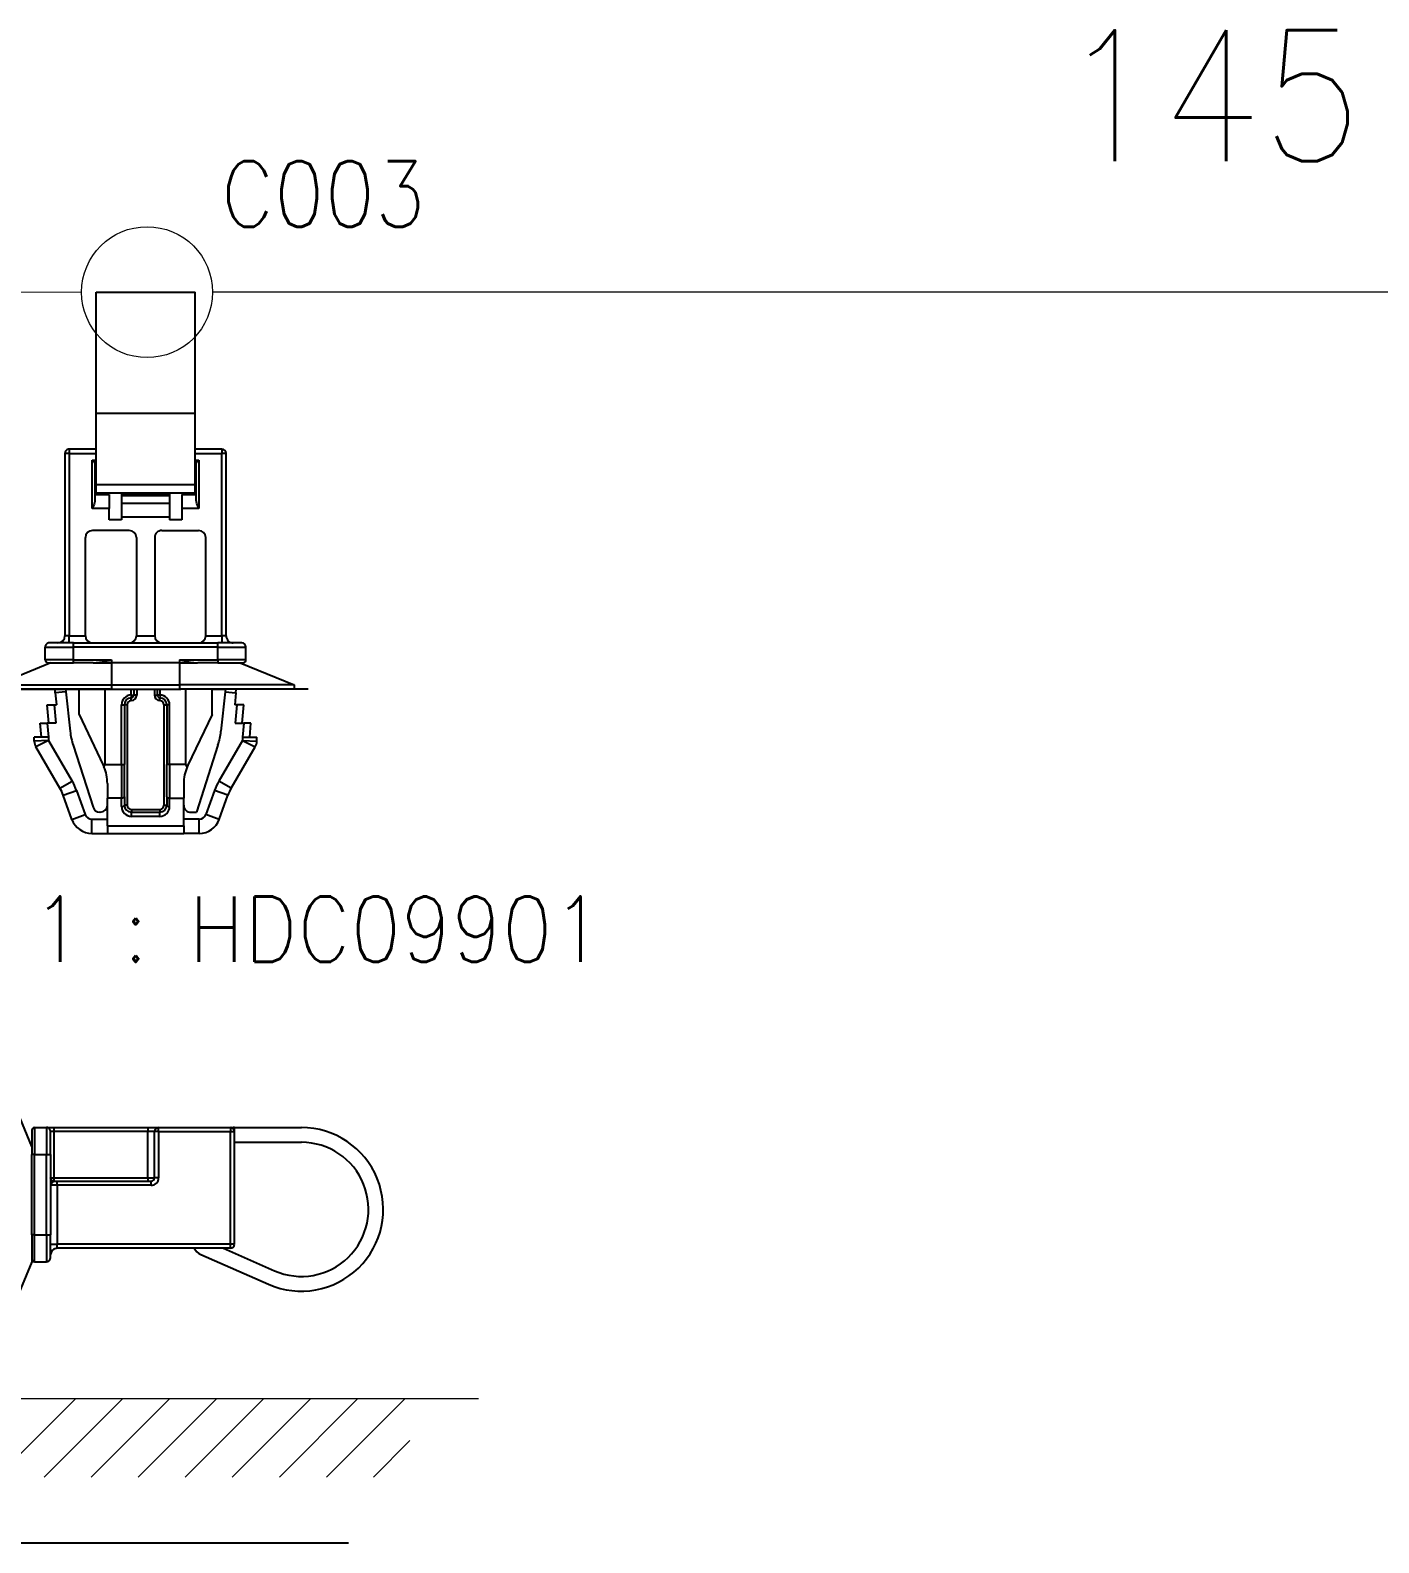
# Model space of a CAD drawing. Header units: inches. Extents: x 47316 to 59086, y 3141 to 11743.
# Drawn here: x 51783.3 to 51834.8, y 9672.9 to 9730.6 of the extents above; entities that cross this region are included whole.
import ezdxf

# ---------------------------------------------------------------- set-up
doc = ezdxf.new("R2010")
doc.units = ezdxf.units.IN
doc.header["$MEASUREMENT"] = 0
doc.styles.get("Standard").update_dxf_attribs({"font": ''})
doc.styles.get('Standard').set_extended_font_data('SimSun')
doc.linetypes.add('_VH_FELT_TAPE', pattern='A,0.4,-0.7,["FELT",Standard,S=0.3,R=0,X=-0.5,Y=-0.15],-0.7', length=1.8)

msp = doc.modelspace()

# ---------------------------------------------------------------- linework, layer by layer
at = {"color": 0, "linetype": '_VH_FELT_TAPE', "lineweight": 15, "ltscale": 5}
for p, q in [((51658.884, 9720.903), (51785.263, 9720.626)), ((51865.204, 9720.621), (51790.263, 9720.621))]:
    msp.add_line(p, q, dxfattribs=at)
at = {"color": 0, "lineweight": -3, "ltscale": 0.213993}
for p, q in [((51785.815, 9715.998), (51785.815, 9720.621)), ((51789.595, 9715.998), (51789.595, 9720.621))]:
    msp.add_line(p, q, dxfattribs=at)
at = {"color": 0, "lineweight": -3, "ltscale": 0.175}
for p, q in [((51785.815, 9720.621), (51789.595, 9720.621)), ((51785.815, 9715.998), (51789.595, 9715.998)), ((51785.815, 9713.275), (51789.595, 9713.275)), ((51785.815, 9712.953), (51789.595, 9712.953))]:
    msp.add_line(p, q, dxfattribs=at)
at = {"color": 0, "lineweight": -3, "ltscale": 0.126088}
for p, q in [((51785.815, 9713.275), (51785.815, 9715.998)), ((51789.595, 9713.275), (51789.595, 9715.998))]:
    msp.add_line(p, q, dxfattribs=at)
at = {"color": 0, "lineweight": -3, "ltscale": 0.3225}
for p, q in [((51784.627, 9714.465), (51784.627, 9707.499)), ((51784.789, 9714.465), (51784.789, 9707.499)), ((51790.621, 9707.499), (51790.621, 9714.465)), ((51790.783, 9707.499), (51790.783, 9714.465))]:
    msp.add_line(p, q, dxfattribs=at)
at = {"color": 0, "lineweight": -3, "ltscale": 0.0075}
for p, q in [((51784.789, 9714.465), (51784.627, 9714.465)), ((51784.789, 9714.627), (51784.789, 9714.465)), ((51790.621, 9714.627), (51790.621, 9714.465)), ((51790.783, 9714.465), (51790.621, 9714.465)), ((51784.789, 9707.499), (51784.627, 9707.499)), ((51790.783, 9707.499), (51790.621, 9707.499)), ((51784.951, 9707.067), (51784.951, 9707.229)), ((51790.459, 9707.067), (51790.459, 9707.229)), ((51786.409, 9705.625), (51786.409, 9705.463)), ((51789.001, 9705.625), (51789.001, 9705.463)), ((51793.375, 9705.625), (51793.375, 9705.463))]:
    msp.add_line(p, q, dxfattribs=at)
at = {"color": 0, "lineweight": -3, "ltscale": 0.047501}
for p, q in [((51785.815, 9714.627), (51784.789, 9714.627)), ((51784.789, 9714.465), (51785.815, 9714.465)), ((51790.621, 9714.627), (51789.595, 9714.627)), ((51789.595, 9714.465), (51790.621, 9714.465))]:
    msp.add_line(p, q, dxfattribs=at)
at = {"color": 0, "lineweight": -3, "ltscale": 0.006325}
for p, q in [((51785.763, 9714.111), (51785.666, 9714.207)), ((51789.647, 9714.111), (51789.743, 9714.207))]:
    msp.add_line(p, q, dxfattribs=at)
at = {"color": 0, "lineweight": -3, "ltscale": 0.08559}
for p, q in [((51785.666, 9712.359), (51785.666, 9714.207)), ((51789.743, 9714.207), (51789.743, 9712.359))]:
    msp.add_line(p, q, dxfattribs=at)
at = {"color": 0, "lineweight": -3, "ltscale": 0.006876}
for p, q in [((51785.666, 9714.207), (51785.815, 9714.207)), ((51789.595, 9714.207), (51789.743, 9714.207))]:
    msp.add_line(p, q, dxfattribs=at)
at = {"color": 0, "lineweight": -3, "ltscale": 0.002403}
for p, q in [((51785.815, 9714.111), (51785.763, 9714.111)), ((51789.647, 9714.111), (51789.595, 9714.111))]:
    msp.add_line(p, q, dxfattribs=at)
at = {"color": 0, "lineweight": -3, "ltscale": 0.065}
for p, q in [((51785.774, 9714.087), (51785.774, 9712.683)), ((51789.635, 9712.683), (51789.635, 9714.087))]:
    msp.add_line(p, q, dxfattribs=at)
at = {"color": 0, "lineweight": -3, "ltscale": 0.001875}
for p, q in [((51785.774, 9713.772), (51785.815, 9713.772)), ((51785.774, 9713.601), (51785.815, 9713.601)), ((51789.595, 9713.772), (51789.635, 9713.772)), ((51789.595, 9713.601), (51789.635, 9713.601))]:
    msp.add_line(p, q, dxfattribs=at)
at = {"color": 0, "lineweight": -3, "ltscale": 0.014919}
for p, q in [((51785.815, 9712.953), (51785.815, 9713.275)), ((51789.595, 9712.953), (51789.595, 9713.275))]:
    msp.add_line(p, q, dxfattribs=at)
at = {"color": 0, "lineweight": -3, "ltscale": 0.025}
for p, q in [((51785.774, 9712.899), (51786.314, 9712.899)), ((51786.314, 9712.899), (51786.314, 9712.359)), ((51789.095, 9712.899), (51789.095, 9712.359)), ((51789.095, 9712.899), (51789.635, 9712.899)), ((51783.998, 9703.627), (51783.458, 9703.627)), ((51791.412, 9703.627), (51791.952, 9703.627)), ((51786.787, 9701.306), (51786.247, 9701.306)), ((51788.623, 9701.306), (51789.163, 9701.306)), ((51785.656, 9699.955), (51785.656, 9700.495)), ((51789.754, 9699.955), (51789.754, 9700.495))]:
    msp.add_line(p, q, dxfattribs=at)
at = {"color": 0, "lineweight": -3, "ltscale": 0.001888}
for p, q in [((51786.787, 9712.953), (51786.787, 9712.912)), ((51788.623, 9712.953), (51788.623, 9712.912))]:
    msp.add_line(p, q, dxfattribs=at)
at = {"color": 0, "lineweight": -3, "ltscale": 0.003008}
for p, q in [((51786.787, 9712.912), (51786.787, 9712.847)), ((51788.623, 9712.912), (51788.623, 9712.847))]:
    msp.add_line(p, q, dxfattribs=at)
at = {"color": 0, "lineweight": -3, "ltscale": 0.085001}
for p, q in [((51788.623, 9712.912), (51786.787, 9712.912)), ((51788.623, 9712.847), (51786.787, 9712.847)), ((51788.623, 9712.557), (51786.787, 9712.557)), ((51788.623, 9712.026), (51786.787, 9712.026))]:
    msp.add_line(p, q, dxfattribs=at)
at = {"color": 0, "lineweight": -3, "ltscale": 0.013433}
for p, q in [((51786.787, 9712.847), (51786.787, 9712.557)), ((51788.623, 9712.847), (51788.623, 9712.557))]:
    msp.add_line(p, q, dxfattribs=at)
at = {"color": 0, "lineweight": -3, "ltscale": 0.03}
for p, q in [((51786.314, 9712.359), (51785.666, 9712.359)), ((51789.743, 9712.359), (51789.095, 9712.359))]:
    msp.add_line(p, q, dxfattribs=at)
at = {"color": 0, "lineweight": -3, "ltscale": 0.02}
for p, q in [((51786.314, 9711.927), (51786.314, 9712.359)), ((51789.095, 9712.359), (51789.095, 9711.927))]:
    msp.add_line(p, q, dxfattribs=at)
at = {"color": 0, "lineweight": -3, "ltscale": 0.024584}
for p, q in [((51786.787, 9712.557), (51786.787, 9712.026)), ((51788.623, 9712.557), (51788.623, 9712.026))]:
    msp.add_line(p, q, dxfattribs=at)
at = {"color": 0, "lineweight": -3, "ltscale": 0.064999}
for p, q in [((51787.084, 9711.522), (51785.68, 9711.522)), ((51788.326, 9711.522), (51789.73, 9711.522))]:
    msp.add_line(p, q, dxfattribs=at)
at = {"color": 0, "lineweight": -3, "ltscale": 0.021875}
for p, q in [((51786.787, 9711.927), (51786.314, 9711.927)), ((51789.095, 9711.927), (51788.623, 9711.927))]:
    msp.add_line(p, q, dxfattribs=at)
at = {"color": 0, "lineweight": -3, "ltscale": 0.004588}
for p, q in [((51786.787, 9712.026), (51786.787, 9711.927)), ((51788.623, 9712.026), (51788.623, 9711.927))]:
    msp.add_line(p, q, dxfattribs=at)
at = {"color": 0, "lineweight": -3, "ltscale": 0.17375}
for p, q in [((51785.41, 9707.499), (51785.41, 9711.252)), ((51787.354, 9711.252), (51787.354, 9707.499)), ((51788.056, 9711.252), (51788.056, 9707.499)), ((51790, 9707.499), (51790, 9711.252))]:
    msp.add_line(p, q, dxfattribs=at)
at = {"color": 0, "lineweight": -3, "ltscale": 0.028751}
for p, q in [((51784.789, 9707.499), (51785.41, 9707.499)), ((51790, 9707.499), (51790.621, 9707.499))]:
    msp.add_line(p, q, dxfattribs=at)
at = {"color": 0, "lineweight": -3, "ltscale": 0.0125}
for p, q in [((51784.789, 9707.229), (51784.789, 9707.499)), ((51790.621, 9707.499), (51790.621, 9707.229))]:
    msp.add_line(p, q, dxfattribs=at)
at = {"color": 0, "lineweight": -3, "ltscale": 0.032501}
msp.add_line((51787.354, 9707.499), (51788.056, 9707.499), dxfattribs=at)
at = {"color": 0, "lineweight": -3, "ltscale": 0.05}
for p, q in [((51783.871, 9707.067), (51784.951, 9707.067)), ((51790.459, 9707.067), (51791.539, 9707.067)), ((51784.951, 9706.581), (51783.871, 9706.581)), ((51791.539, 9706.581), (51790.459, 9706.581)), ((51787.165, 9700.873), (51788.245, 9700.873)), ((51787.165, 9700.765), (51788.245, 9700.765)), ((51788.245, 9700.606), (51787.165, 9700.606))]:
    msp.add_line(p, q, dxfattribs=at)
at = {"color": 0, "lineweight": -3, "ltscale": 0.022501}
for p, q in [((51783.871, 9706.581), (51783.871, 9707.067)), ((51784.951, 9706.581), (51784.951, 9707.067)), ((51790.459, 9706.581), (51790.459, 9707.067)), ((51791.539, 9706.581), (51791.539, 9707.067))]:
    msp.add_line(p, q, dxfattribs=at)
at = {"color": 0, "lineweight": -3, "ltscale": 0.0425}
for p, q in [((51784.951, 9707.229), (51784.033, 9707.229)), ((51791.377, 9707.229), (51790.459, 9707.229))]:
    msp.add_line(p, q, dxfattribs=at)
at = {"color": 0, "lineweight": -3, "ltscale": 0.254999}
for p, q in [((51784.951, 9707.229), (51790.459, 9707.229)), ((51790.459, 9707.067), (51784.951, 9707.067))]:
    msp.add_line(p, q, dxfattribs=at)
at = {"color": 0, "lineweight": -3, "ltscale": 0.102777}
for p, q in [((51784.087, 9706.473), (51782.035, 9705.625)), ((51791.323, 9706.473), (51793.375, 9705.625))]:
    msp.add_line(p, q, dxfattribs=at)
at = {"color": 0, "lineweight": -3, "ltscale": 0.045001}
for p, q in [((51783.979, 9706.473), (51784.951, 9706.473)), ((51790.459, 9706.473), (51791.431, 9706.473))]:
    msp.add_line(p, q, dxfattribs=at)
at = {"color": 0, "lineweight": -3, "ltscale": 0.067499}
for p, q in [((51784.951, 9706.581), (51786.409, 9706.581)), ((51789.001, 9706.581), (51790.459, 9706.581))]:
    msp.add_line(p, q, dxfattribs=at)
at = {"color": 0, "lineweight": -3, "ltscale": 0.005}
for p, q in [((51784.951, 9706.473), (51784.951, 9706.581)), ((51786.409, 9706.581), (51786.409, 9706.473)), ((51789.001, 9706.581), (51789.001, 9706.473)), ((51790.459, 9706.581), (51790.459, 9706.473)), ((51787.151, 9705.24), (51787.259, 9705.24)), ((51787.151, 9705.24), (51787.155, 9705.133)), ((51787.159, 9705.025), (51787.155, 9705.133)), ((51787.367, 9705.24), (51787.259, 9705.24)), ((51788.042, 9705.24), (51788.15, 9705.24)), ((51788.258, 9705.24), (51788.15, 9705.24)), ((51788.251, 9705.025), (51788.255, 9705.133)), ((51788.258, 9705.24), (51788.255, 9705.133)), ((51786.787, 9704.863), (51786.895, 9704.863)), ((51787.003, 9704.863), (51786.895, 9704.863)), ((51788.407, 9704.863), (51788.515, 9704.863)), ((51788.623, 9704.863), (51788.515, 9704.863)), ((51786.787, 9702.581), (51786.895, 9702.581)), ((51788.623, 9702.581), (51788.515, 9702.581)), ((51787.003, 9701.035), (51786.895, 9701.035)), ((51787.165, 9700.873), (51787.165, 9700.765)), ((51788.245, 9700.873), (51788.245, 9700.765)), ((51788.407, 9701.035), (51788.515, 9701.035))]:
    msp.add_line(p, q, dxfattribs=at)
at = {"color": 0, "lineweight": -3, "ltscale": 0.035016}
msp.add_line((51785.707, 9706.473), (51784.951, 9706.473), dxfattribs=at)
at = {"color": 0, "lineweight": -3, "ltscale": 0.032477}
msp.add_line((51785.707, 9706.473), (51786.409, 9706.473), dxfattribs=at)
at = {"color": 0, "lineweight": -3, "ltscale": 0.004885}
msp.add_line((51785.954, 9706.493), (51786.059, 9706.51), dxfattribs=at)
at = {"color": 0, "lineweight": -3, "ltscale": 0.120001}
for p, q in [((51789.001, 9706.473), (51786.409, 9706.473)), ((51786.409, 9705.625), (51789.001, 9705.625)), ((51786.409, 9705.463), (51789.001, 9705.463))]:
    msp.add_line(p, q, dxfattribs=at)
at = {"color": 0, "lineweight": -3, "ltscale": 0.039266}
msp.add_line((51786.409, 9706.473), (51786.409, 9705.625), dxfattribs=at)
at = {"color": 0, "lineweight": -3, "ltscale": 0.031544}
msp.add_line((51789.001, 9706.473), (51789.682, 9706.473), dxfattribs=at)
at = {"color": 0, "lineweight": -3, "ltscale": 0.039263}
msp.add_line((51789.001, 9706.473), (51789.001, 9705.625), dxfattribs=at)
at = {"color": 0, "lineweight": -3, "ltscale": 0.034947}
msp.add_line((51790.459, 9706.473), (51789.704, 9706.473), dxfattribs=at)
at = {"color": 0, "lineweight": -3, "ltscale": 0.224985}
for p, q in [((51786.355, 9705.463), (51781.495, 9705.463)), ((51793.915, 9705.463), (51789.055, 9705.463))]:
    msp.add_line(p, q, dxfattribs=at)
at = {"color": 0, "lineweight": -3, "ltscale": 0.202499}
for p, q in [((51782.035, 9705.625), (51786.409, 9705.625)), ((51782.035, 9705.463), (51786.409, 9705.463)), ((51793.375, 9705.625), (51789.001, 9705.625)), ((51793.375, 9705.463), (51789.001, 9705.463))]:
    msp.add_line(p, q, dxfattribs=at)
at = {"color": 0, "lineweight": -3, "ltscale": 0.006246}
for p, q in [((51784.26, 9705.328), (51784.249, 9705.463)), ((51791.149, 9705.328), (51791.161, 9705.463))]:
    msp.add_line(p, q, dxfattribs=at)
at = {"color": 0, "lineweight": -3, "ltscale": 0.018793}
for p, q in [((51784.665, 9705.36), (51784.26, 9705.328)), ((51790.745, 9705.36), (51791.149, 9705.328))]:
    msp.add_line(p, q, dxfattribs=at)
at = {"color": 0, "lineweight": -3, "ltscale": 0.02136}
for p, q in [((51784.26, 9705.328), (51784.301, 9704.869)), ((51791.149, 9705.328), (51791.109, 9704.869))]:
    msp.add_line(p, q, dxfattribs=at)
at = {"color": 0, "lineweight": -3, "ltscale": 0.004774}
for p, q in [((51784.654, 9705.463), (51784.665, 9705.36)), ((51790.756, 9705.463), (51790.745, 9705.36))]:
    msp.add_line(p, q, dxfattribs=at)
at = {"color": 0, "lineweight": -3, "ltscale": 0.02375}
for p, q in [((51784.654, 9705.463), (51785.167, 9705.463)), ((51784.654, 9705.463), (51785.167, 9705.463)), ((51790.756, 9705.463), (51790.243, 9705.463)), ((51790.243, 9705.463), (51790.756, 9705.463))]:
    msp.add_line(p, q, dxfattribs=at)
at = {"color": 0, "lineweight": -3, "ltscale": 0.070051}
for p, q in [((51784.665, 9705.36), (51784.828, 9703.856)), ((51790.745, 9705.36), (51790.582, 9703.856))]:
    msp.add_line(p, q, dxfattribs=at)
at = {"color": 0, "lineweight": -3, "ltscale": 0.045}
for p, q in [((51785.167, 9704.491), (51785.167, 9705.463)), ((51790.243, 9704.491), (51790.243, 9705.463))]:
    msp.add_line(p, q, dxfattribs=at)
at = {"color": 0, "lineweight": -3, "ltscale": 0.133392}
for p, q in [((51786.166, 9702.581), (51786.166, 9705.463)), ((51789.243, 9702.581), (51789.243, 9705.463))]:
    msp.add_line(p, q, dxfattribs=at)
at = {"color": 0, "lineweight": -3, "ltscale": 0.125}
msp.add_line((51786.355, 9705.463), (51789.055, 9705.463), dxfattribs=at)
at = {"color": 0, "lineweight": -3, "ltscale": 0.010281}
for p, q in [((51787.151, 9705.24), (51787.151, 9705.463)), ((51787.259, 9705.463), (51787.259, 9705.24)), ((51787.367, 9705.463), (51787.367, 9705.24)), ((51788.042, 9705.463), (51788.042, 9705.24)), ((51788.15, 9705.463), (51788.15, 9705.24)), ((51788.258, 9705.24), (51788.258, 9705.463))]:
    msp.add_line(p, q, dxfattribs=at)
at = {"color": 0, "lineweight": -3, "ltscale": 0.012549}
for p, q in [((51783.951, 9704.869), (51784.222, 9704.869)), ((51791.459, 9704.869), (51791.188, 9704.869))]:
    msp.add_line(p, q, dxfattribs=at)
at = {"color": 0, "lineweight": -3, "ltscale": 0.032624}
for p, q in [((51784.013, 9704.167), (51783.951, 9704.869)), ((51784.222, 9704.869), (51784.284, 9704.167)), ((51791.188, 9704.869), (51791.126, 9704.167)), ((51791.397, 9704.167), (51791.459, 9704.869))]:
    msp.add_line(p, q, dxfattribs=at)
at = {"color": 0, "lineweight": -3, "ltscale": 0.003627}
for p, q in [((51784.222, 9704.869), (51784.301, 9704.869)), ((51791.188, 9704.869), (51791.109, 9704.869))]:
    msp.add_line(p, q, dxfattribs=at)
at = {"color": 0, "lineweight": -3, "ltscale": 0.105621}
for p, q in [((51786.787, 9702.581), (51786.787, 9704.863)), ((51786.895, 9704.863), (51786.895, 9702.581)), ((51788.515, 9704.863), (51788.515, 9702.581)), ((51788.623, 9702.581), (51788.623, 9704.863))]:
    msp.add_line(p, q, dxfattribs=at)
at = {"color": 0, "lineweight": -3, "ltscale": 0.17723}
for p, q in [((51787.003, 9704.863), (51787.003, 9701.035)), ((51788.407, 9704.863), (51788.407, 9701.035))]:
    msp.add_line(p, q, dxfattribs=at)
at = {"color": 0, "lineweight": -3, "ltscale": 0.012547}
for p, q in [((51783.681, 9704.167), (51783.952, 9704.167)), ((51791.728, 9704.167), (51791.457, 9704.167))]:
    msp.add_line(p, q, dxfattribs=at)
at = {"color": 0, "lineweight": -3, "ltscale": 0.025095}
for p, q in [((51783.729, 9703.627), (51783.681, 9704.167)), ((51783.952, 9704.167), (51784, 9703.627)), ((51791.457, 9704.167), (51791.41, 9703.627)), ((51791.681, 9703.627), (51791.728, 9704.167))]:
    msp.add_line(p, q, dxfattribs=at)
at = {"color": 0, "lineweight": -3, "ltscale": 0.015334}
for p, q in [((51784.284, 9704.167), (51783.952, 9704.167)), ((51791.126, 9704.167), (51791.457, 9704.167))]:
    msp.add_line(p, q, dxfattribs=at)
at = {"color": 0, "lineweight": -3, "ltscale": 0.099102}
for p, q in [((51785.167, 9704.491), (51786.089, 9702.559)), ((51790.243, 9704.491), (51789.321, 9702.559))]:
    msp.add_line(p, q, dxfattribs=at)
at = {"color": 0, "lineweight": -3, "ltscale": 0.007086}
for p, q in [((51783.458, 9703.473), (51783.458, 9703.627)), ((51791.952, 9703.473), (51791.952, 9703.627))]:
    msp.add_line(p, q, dxfattribs=at)
at = {"color": 0, "lineweight": -3, "ltscale": 0.025037}
for p, q in [((51783.998, 9703.503), (51783.458, 9703.473)), ((51783.998, 9703.503), (51783.517, 9703.256)), ((51791.412, 9703.503), (51791.893, 9703.256)), ((51791.412, 9703.503), (51791.952, 9703.473))]:
    msp.add_line(p, q, dxfattribs=at)
at = {"color": 0, "lineweight": -3, "ltscale": 7.17163e-05}
for p, q in [((51784, 9703.627), (51783.998, 9703.627)), ((51791.41, 9703.627), (51791.412, 9703.627))]:
    msp.add_line(p, q, dxfattribs=at)
at = {"color": 0, "lineweight": -3, "ltscale": 0.005732}
for p, q in [((51783.998, 9703.627), (51783.998, 9703.503)), ((51791.412, 9703.627), (51791.412, 9703.503))]:
    msp.add_line(p, q, dxfattribs=at)
at = {"color": 0, "lineweight": -3, "ltscale": 0.082939}
for p, q in [((51783.998, 9703.503), (51784.902, 9701.956)), ((51791.412, 9703.503), (51790.508, 9701.956))]:
    msp.add_line(p, q, dxfattribs=at)
at = {"color": 0, "lineweight": -3, "ltscale": 0.084292}
for p, q in [((51784.436, 9701.684), (51783.517, 9703.256)), ((51790.974, 9701.684), (51791.893, 9703.256))]:
    msp.add_line(p, q, dxfattribs=at)
at = {"color": 0, "lineweight": -3, "ltscale": 0.11525}
msp.add_line((51784.941, 9703.323), (51785.701, 9700.952), dxfattribs=at)
at = {"color": 0, "lineweight": -3, "ltscale": 0.124371}
msp.add_line((51790.469, 9703.323), (51789.649, 9700.765), dxfattribs=at)
at = {"color": 0, "lineweight": -3, "ltscale": 0.002931}
for p, q in [((51786.089, 9702.559), (51786.115, 9702.501)), ((51789.321, 9702.559), (51789.295, 9702.501))]:
    msp.add_line(p, q, dxfattribs=at)
at = {"color": 0, "lineweight": -3, "ltscale": 0.004412}
for p, q in [((51786.115, 9702.501), (51786.166, 9702.581)), ((51789.295, 9702.501), (51789.243, 9702.581))]:
    msp.add_line(p, q, dxfattribs=at)
at = {"color": 0, "lineweight": -3, "ltscale": 0.028725}
for p, q in [((51786.166, 9702.581), (51786.787, 9702.581)), ((51789.243, 9702.581), (51788.623, 9702.581))]:
    msp.add_line(p, q, dxfattribs=at)
at = {"color": 0, "lineweight": -3, "ltscale": 0.059028}
for p, q in [((51786.787, 9702.581), (51786.787, 9701.306)), ((51788.623, 9702.581), (51788.623, 9701.306))]:
    msp.add_line(p, q, dxfattribs=at)
at = {"color": 0, "lineweight": -3, "ltscale": 0.056667}
for p, q in [((51786.895, 9701.357), (51786.895, 9702.581)), ((51788.515, 9701.357), (51788.515, 9702.581))]:
    msp.add_line(p, q, dxfattribs=at)
at = {"color": 0, "lineweight": -3, "ltscale": 0.025001}
for p, q in [((51784.436, 9701.684), (51784.902, 9701.956)), ((51790.974, 9701.684), (51790.508, 9701.956)), ((51784.561, 9701.414), (51785.07, 9701.597)), ((51790.848, 9701.414), (51790.34, 9701.597))]:
    msp.add_line(p, q, dxfattribs=at)
at = {"color": 0, "lineweight": -3, "ltscale": 0.025677}
for p, q in [((51786.247, 9701.861), (51786.247, 9701.306)), ((51789.163, 9701.861), (51789.163, 9701.306))]:
    msp.add_line(p, q, dxfattribs=at)
at = {"color": 0, "lineweight": -3, "ltscale": 0.045435}
for p, q in [((51784.893, 9700.491), (51784.561, 9701.414)), ((51785.07, 9701.597), (51785.401, 9700.673)), ((51790.34, 9701.597), (51790.008, 9700.673)), ((51790.517, 9700.491), (51790.848, 9701.414))]:
    msp.add_line(p, q, dxfattribs=at)
at = {"color": 0, "lineweight": -3, "ltscale": 0.049386}
for p, q in [((51786.247, 9700.24), (51786.247, 9701.306)), ((51789.163, 9700.24), (51789.163, 9701.306))]:
    msp.add_line(p, q, dxfattribs=at)
at = {"color": 0, "lineweight": -3, "ltscale": 0.014941}
for p, q in [((51786.787, 9700.984), (51786.787, 9701.306)), ((51788.623, 9700.984), (51788.623, 9701.306))]:
    msp.add_line(p, q, dxfattribs=at)
at = {"color": 0, "lineweight": -3, "ltscale": 0.014942}
for p, q in [((51786.895, 9701.357), (51786.895, 9701.035)), ((51788.515, 9701.357), (51788.515, 9701.035))]:
    msp.add_line(p, q, dxfattribs=at)
at = {"color": 0, "lineweight": -3, "ltscale": 0.024999}
for p, q in [((51784.893, 9700.491), (51785.401, 9700.673)), ((51790.517, 9700.491), (51790.008, 9700.673))]:
    msp.add_line(p, q, dxfattribs=at)
at = {"color": 0, "lineweight": -3, "ltscale": 0.000878906}
msp.add_line((51785.977, 9700.765), (51785.958, 9700.765), dxfattribs=at)
at = {"color": 0, "lineweight": -3, "ltscale": 0.007361}
for p, q in [((51787.165, 9700.606), (51787.165, 9700.765)), ((51788.245, 9700.606), (51788.245, 9700.765))]:
    msp.add_line(p, q, dxfattribs=at)
at = {"color": 0, "lineweight": -3, "ltscale": 0.009999}
msp.add_line((51789.433, 9700.765), (51789.649, 9700.765), dxfattribs=at)
at = {"color": 0, "lineweight": -3, "ltscale": 0.027379}
for p, q in [((51785.656, 9700.495), (51786.247, 9700.495)), ((51785.656, 9699.955), (51786.247, 9699.955)), ((51789.754, 9700.495), (51789.163, 9700.495)), ((51789.754, 9699.955), (51789.163, 9699.955))]:
    msp.add_line(p, q, dxfattribs=at)
at = {"color": 0, "lineweight": -3, "ltscale": 0.135001}
for p, q in [((51786.247, 9700.24), (51789.163, 9700.24)), ((51786.247, 9699.955), (51789.163, 9699.955))]:
    msp.add_line(p, q, dxfattribs=at)
at = {"color": 0, "lineweight": -3, "ltscale": 0.013195}
for p, q in [((51786.247, 9700.24), (51786.247, 9699.955)), ((51789.163, 9700.24), (51789.163, 9699.955))]:
    msp.add_line(p, q, dxfattribs=at)
at = {"lineweight": -3, "ltscale": 0.102775}
msp.add_line((51783.364, 9688.008), (51782.56, 9689.953), dxfattribs=at)
at = {"lineweight": -3, "ltscale": 0.045}
for p, q in [((51783.364, 9688.622), (51783.364, 9687.7)), ((51783.364, 9684.628), (51783.364, 9683.707))]:
    msp.add_line(p, q, dxfattribs=at)
at = {"lineweight": -3, "ltscale": 0.05}
for p, q in [((51783.466, 9688.724), (51783.466, 9687.7)), ((51783.927, 9688.724), (51783.927, 9687.7)), ((51783.466, 9683.604), (51783.466, 9684.628)), ((51783.927, 9684.628), (51783.927, 9683.604))]:
    msp.add_line(p, q, dxfattribs=at)
at = {"lineweight": -3, "ltscale": 0.022501}
for p, q in [((51783.466, 9688.724), (51783.927, 9688.724)), ((51783.466, 9687.7), (51783.927, 9687.7)), ((51783.466, 9684.628), (51783.927, 9684.628)), ((51783.466, 9683.604), (51783.927, 9683.604))]:
    msp.add_line(p, q, dxfattribs=at)
at = {"lineweight": -3, "ltscale": 0.01375}
msp.add_line((51783.927, 9688.724), (51784.209, 9688.724), dxfattribs=at)
at = {"lineweight": -3, "ltscale": 0.0425}
for p, q in [((51784.081, 9687.7), (51784.081, 9688.571)), ((51784.081, 9683.758), (51784.081, 9684.628))]:
    msp.add_line(p, q, dxfattribs=at)
at = {"lineweight": -3, "ltscale": 0.00625}
for p, q in [((51784.209, 9688.571), (51784.081, 9688.571)), ((51784.081, 9686.804), (51784.209, 9686.804)), ((51784.209, 9686.804), (51784.209, 9686.676)), ((51784.209, 9686.676), (51784.337, 9686.676)), ((51787.793, 9686.804), (51787.793, 9686.676))]:
    msp.add_line(p, q, dxfattribs=at)
at = {"lineweight": -3, "ltscale": 0.175}
for p, q in [((51784.209, 9688.724), (51787.793, 9688.724)), ((51787.793, 9688.571), (51784.209, 9688.571)), ((51784.209, 9686.804), (51787.793, 9686.804)), ((51784.337, 9686.676), (51787.921, 9686.676)), ((51787.921, 9686.523), (51784.337, 9686.523))]:
    msp.add_line(p, q, dxfattribs=at)
at = {"lineweight": -3, "ltscale": 0.0075}
for p, q in [((51784.209, 9688.724), (51784.209, 9688.571)), ((51787.793, 9688.724), (51787.793, 9688.571)), ((51788.202, 9688.571), (51788.049, 9688.571)), ((51788.202, 9688.571), (51788.202, 9688.724)), ((51790.942, 9688.724), (51790.942, 9688.571)), ((51790.942, 9688.571), (51791.095, 9688.571)), ((51783.927, 9687.7), (51784.081, 9687.7)), ((51784.337, 9686.523), (51784.337, 9686.676)), ((51787.921, 9686.523), (51787.921, 9686.676)), ((51788.202, 9686.804), (51788.049, 9686.804)), ((51783.927, 9684.628), (51784.081, 9684.628)), ((51784.337, 9684.116), (51784.337, 9684.27)), ((51790.942, 9684.116), (51790.942, 9684.27)), ((51791.095, 9684.27), (51790.942, 9684.27))]:
    msp.add_line(p, q, dxfattribs=at)
at = {"lineweight": -3, "ltscale": 0.08625}
for p, q in [((51784.209, 9688.571), (51784.209, 9686.804)), ((51787.793, 9686.804), (51787.793, 9688.571)), ((51788.049, 9686.804), (51788.049, 9688.571)), ((51788.202, 9688.571), (51788.202, 9686.804))]:
    msp.add_line(p, q, dxfattribs=at)
at = {"lineweight": -3, "ltscale": 0.02}
msp.add_line((51787.793, 9688.724), (51788.202, 9688.724), dxfattribs=at)
at = {"lineweight": -3, "ltscale": 0.0125}
for p, q in [((51788.049, 9688.571), (51787.793, 9688.571)), ((51787.793, 9686.804), (51788.049, 9686.804)), ((51784.337, 9686.523), (51784.081, 9686.523)), ((51784.081, 9684.27), (51784.337, 9684.27))]:
    msp.add_line(p, q, dxfattribs=at)
at = {"lineweight": -3, "ltscale": 0.13375}
for p, q in [((51788.202, 9688.724), (51790.942, 9688.724)), ((51788.202, 9688.571), (51790.942, 9688.571))]:
    msp.add_line(p, q, dxfattribs=at)
at = {"lineweight": -3, "ltscale": 0.001345}
msp.add_line((51790.942, 9688.724), (51790.969, 9688.724), dxfattribs=at)
at = {"lineweight": -3, "ltscale": 0.210001}
msp.add_line((51790.942, 9684.27), (51790.942, 9688.571), dxfattribs=at)
at = {"lineweight": -3, "ltscale": 0.005579}
msp.add_line((51791.095, 9688.644), (51791.095, 9688.758), dxfattribs=at)
at = {"lineweight": -3, "ltscale": 0.125}
for p, q in [((51791.095, 9688.724), (51793.655, 9688.724)), ((51791.095, 9688.161), (51793.655, 9688.161))]:
    msp.add_line(p, q, dxfattribs=at)
at = {"lineweight": -3, "ltscale": 0.003563}
msp.add_line((51791.095, 9688.571), (51791.095, 9688.644), dxfattribs=at)
at = {"lineweight": -3, "ltscale": 0.208965}
msp.add_line((51791.095, 9684.291), (51791.095, 9688.571), dxfattribs=at)
at = {"lineweight": -3, "ltscale": 0.15}
for p, q in [((51783.364, 9684.628), (51783.364, 9687.7)), ((51783.466, 9684.628), (51783.466, 9687.7)), ((51783.927, 9684.628), (51783.927, 9687.7)), ((51784.081, 9687.7), (51784.081, 9684.628))]:
    msp.add_line(p, q, dxfattribs=at)
at = {"lineweight": -3, "ltscale": 0.005}
for p, q in [((51783.466, 9687.7), (51783.364, 9687.7)), ((51783.466, 9684.628), (51783.364, 9684.628)), ((51783.466, 9683.604), (51783.364, 9683.604))]:
    msp.add_line(p, q, dxfattribs=at)
at = {"lineweight": -3, "ltscale": 2.74658e-05}
msp.add_line((51784.081, 9686.788), (51784.081, 9686.788), dxfattribs=at)
msp.add_line((51784.081, 9686.788), (51784.081, 9686.788), dxfattribs=at)
msp.add_line((51784.081, 9686.788), (51784.081, 9686.788), dxfattribs=at)
at = {"lineweight": -3, "ltscale": 0.003308}
msp.add_line((51784.174, 9686.651), (51784.126, 9686.603), dxfattribs=at)
at = {"lineweight": -3, "ltscale": 0.110001}
msp.add_line((51784.337, 9686.523), (51784.337, 9684.27), dxfattribs=at)
at = {"lineweight": -3, "ltscale": 0.3225}
for p, q in [((51790.942, 9684.27), (51784.337, 9684.27)), ((51790.942, 9684.116), (51784.337, 9684.116))]:
    msp.add_line(p, q, dxfattribs=at)
at = {"lineweight": -3, "ltscale": 0.137786}
msp.add_line((51789.813, 9683.881), (51792.396, 9682.743), dxfattribs=at)
at = {"lineweight": -3, "ltscale": 0.103879}
msp.add_line((51790.676, 9684.116), (51792.623, 9683.258), dxfattribs=at)
at = {"lineweight": -3, "ltscale": 9.00947e-05}
msp.add_line((51791.094, 9684.29), (51791.095, 9684.291), dxfattribs=at)
at = {"lineweight": -3, "ltscale": 0.000974045}
msp.add_line((51791.095, 9684.27), (51791.094, 9684.29), dxfattribs=at)
at = {"lineweight": -3, "ltscale": 0.102785}
msp.add_line((51783.364, 9683.604), (51782.56, 9681.659), dxfattribs=at)
at = {"lineweight": -3, "ltscale": 0.005023}
msp.add_line((51783.364, 9683.707), (51783.364, 9683.604), dxfattribs=at)
at = {"color": 0, "lineweight": 15}
for p, q in [((51774.529, 9678.386, 0), (51800.421, 9678.386, 0)), ((51782.035, 9675.383, 0), (51785.039, 9678.386, 0)), ((51783.831, 9675.383, 0), (51786.835, 9678.386, 0)), ((51785.627, 9675.383, 0), (51788.631, 9678.386, 0)), ((51787.423, 9675.383, 0), (51790.427, 9678.386, 0)), ((51789.219, 9675.383, 0), (51792.223, 9678.386, 0)), ((51791.015, 9675.383, 0), (51794.019, 9678.386, 0)), ((51792.812, 9675.383, 0), (51795.815, 9678.386, 0)), ((51794.608, 9675.383, 0), (51797.611, 9678.386, 0)), ((51796.404, 9675.383, 0), (51797.8, 9676.779, 0))]:
    msp.add_line(p, q, dxfattribs=at)
msp.add_line((51780.507, 9672.873), (51795.454, 9672.873))
at = {"color": 0, "lineweight": -3}
for points in [[(51785.774, 9712.683), (51785.769, 9712.632), (51785.737, 9712.525), (51785.666, 9712.359)], [(51789.743, 9712.359), (51789.661, 9712.558), (51789.635, 9712.683)], [(51789.001, 9706.581), (51789.412, 9706.499), (51789.682, 9706.473)]]:
    msp.add_lwpolyline(points, dxfattribs=at)
at = {"lineweight": -3}
for points in [[(51784.081, 9686.788), (51784.081, 9686.8), (51784.081, 9686.8), (51784.081, 9686.8), (51784.082, 9686.792), (51784.088, 9686.76)], [(51784.209, 9686.676), (51784.206, 9686.676), (51784.199, 9686.673), (51784.174, 9686.651)], [(51784.126, 9686.603), (51784.088, 9686.551), (51784.081, 9686.523)]]:
    msp.add_lwpolyline(points, dxfattribs=at)
at = {"color": 0, "linetype": 'Continuous', "lineweight": 15}
msp.add_circle((51787.763, 9720.621), 2.5, dxfattribs=at)
at = {"color": 0, "lineweight": -3}
for centre, radius, start, end in [((51784.789, 9714.465), 0.162, 90, 180.00001), ((51790.621, 9714.465), 0.162, 0, 90), ((51785.74, 9714.085), 0.0345, 2.94731, 48.42153), ((51789.67, 9714.085), 0.0345, 131.5785, 177.05266), ((51785.68, 9711.252), 0.27, 90, 179.99999), ((51787.084, 9711.252), 0.27, 0, 90), ((51788.326, 9711.252), 0.27, 90, 180.00001), ((51789.73, 9711.252), 0.27, 360, 90), ((51784.357, 9707.499), 0.27, 270, 0), ((51785.68, 9707.499), 0.27, 180.00001, 270), ((51787.084, 9707.499), 0.27, 270, 0), ((51788.326, 9707.499), 0.27, 180.00001, 270), ((51789.73, 9707.499), 0.27, 270, 0), ((51791.053, 9707.499), 0.27, 179.99999, 270), ((51784.033, 9707.067), 0.162, 90, 180.00001), ((51791.377, 9707.067), 0.162, 0, 90), ((51783.979, 9706.581), 0.108, 179.99999, 270), ((51785.685, 9708.226), 1.754, 270.72366, 278.82432), ((51784.223, 9716.421), 10.08, 280.49008, 282.5221), ((51791.431, 9706.581), 0.108, 270, 0), ((51787.165, 9704.863), 0.378, 92.04672, 180.00001), ((51787.165, 9704.863), 0.27, 92.04672, 179.99999), ((51787.151, 9705.24), 0.108, 272.04671, 0), ((51787.151, 9705.24), 0.216, 272.04672, 360), ((51788.258, 9705.24), 0.216, 179.99955, 267.95425), ((51788.258, 9705.24), 0.108, 179.99999, 267.95328), ((51788.245, 9704.863), 0.27, 0, 87.95329), ((51788.245, 9704.863), 0.378, 0, 87.95329), ((51787.165, 9704.863), 0.162, 92.04672, 179.99999), ((51788.245, 9704.863), 0.162, 360, 87.95329), ((51783.89, 9703.473), 0.432, 179.99999, 210.2953), ((51787.512, 9704.147), 2.7, 186.18714, 197.76717), ((51787.897, 9704.147), 2.7, 342.23283, 353.81287), ((51791.52, 9703.473), 0.432, 329.70471, 0), ((51784.627, 9701.861), 1.62, 0, 23.27462), ((51790.783, 9701.861), 1.62, 156.72538, 180.00001), ((51783.037, 9700.866), 1.62, 19.76717, 30.29529), ((51783.037, 9700.866), 2.16, 19.76717, 30.29529), ((51792.373, 9700.866), 2.16, 149.7047, 160.23284), ((51792.373, 9700.866), 1.62, 149.7047, 160.23284), ((51785.656, 9700.765), 0.27, 199.76716, 270), ((51785.958, 9701.035), 0.27, 197.76717, 270), ((51785.977, 9701.035), 0.27, 270, 0), ((51787.169, 9700.988), 0.382, 180.59732, 269.40268), ((51787.165, 9701.035), 0.27, 180.00001, 270), ((51787.165, 9701.035), 0.162, 180.00001, 270), ((51788.245, 9701.035), 0.162, 270, 0), ((51788.245, 9701.035), 0.27, 270, 360), ((51788.245, 9700.984), 0.378, 270.00011, 359.9998), ((51789.433, 9701.035), 0.27, 179.99999, 270), ((51789.754, 9700.765), 0.27, 269.99966, 340.23297), ((51785.656, 9700.765), 0.81, 199.76716, 270), ((51789.754, 9700.765), 0.81, 270, 340.23283)]:
    msp.add_arc(centre, radius, start, end, dxfattribs=at)
at = {"lineweight": -3}
for centre, radius, start, end in [((51783.466, 9688.622), 0.102, 90.00001, 180), ((51783.927, 9688.571), 0.154, 0, 90.00001), ((51788.202, 9688.571), 0.154, 90.00001, 180), ((51790.942, 9688.571), 0.154, 0, 89.99999), ((51790.969, 9688.98), 0.256, 270, 299.49993), ((51793.655, 9685.601), 3.123, 246.2196, 90.00001), ((51793.655, 9685.601), 2.56, 246.2196, 90.00001), ((51784.209, 9686.804), 0.128, 200.0189, 253.16902), ((51784.21, 9686.816), 0.139, 253.9898, 269.29779), ((51787.921, 9686.804), 0.282, 269.99952, 0.00107), ((51787.921, 9686.804), 0.128, 270, 0), ((51783.927, 9683.758), 0.154, 270, 0), ((51784.337, 9683.86), 0.256, 89.99999, 180), ((51790.02, 9684.349), 0.512, 207.09053, 246.2196), ((51790.942, 9684.27), 0.154, 270, 0), ((51783.466, 9683.707), 0.102, 180, 270)]:
    msp.add_arc(centre, radius, start, end, dxfattribs=at)
at = {"color": 0, "lineweight": -3}
for centre, major_axis, start_param, end_param in [((51786.787, 9701.357), (-0.108, 0), 1.570796, 3.141593), ((51788.623, 9701.357), (0.108, 0), 3.141593, 4.712389), ((51786.787, 9701.035), (-0.108, 0), 1.570796, 3.141593), ((51788.623, 9701.035), (0.108, 0), 3.141593, 4.712389)]:
    msp.add_ellipse(centre, major_axis=major_axis, ratio=0.472221, start_param=start_param, end_param=end_param, dxfattribs=at)
at = {"lineweight": -3}
msp.add_ellipse((51790.969, 9688.571), major_axis=(0, 0.154), ratio=0.932764, start_param=5.207612, end_param=6.283185, dxfattribs=at)

# ---------------------------------------------------------------- texts
at = {"color": 7, "linetype": '_VH_FELT_TAPE', "lineweight": 18, "ltscale": 5, "insert": (51822.591, 9730.621), "char_height": 5, "width": 12.85714, "attachment_point": 1}
msp.add_mtext('\\Fromans.shx;\\W0.9000000000;\\T1.0000000000;\\o\\l145', dxfattribs=at)
at = {"color": 21, "linetype": 'Continuous', "lineweight": 15, "insert": (51790.584, 9725.621), "char_height": 2.5, "width": 8.67857, "attachment_point": 1}
msp.add_mtext('\\Fromans.shx;\\W0.9000000000;\\T1.0000000000;\\o\\lC003', dxfattribs=at)
at = {"color": 42, "linetype": 'Continuous', "lineweight": 15, "insert": (51762.743, 9697.551), "char_height": 2.5, "width": 50.35714, "attachment_point": 1}
msp.add_mtext('\\Fromans.shx;\\W0.9000000000;\\T1.0000000000;\\o\\lTIE 7*12 B : 1 : HDC09901', dxfattribs=at)

doc.saveas('drawing.dxf')
